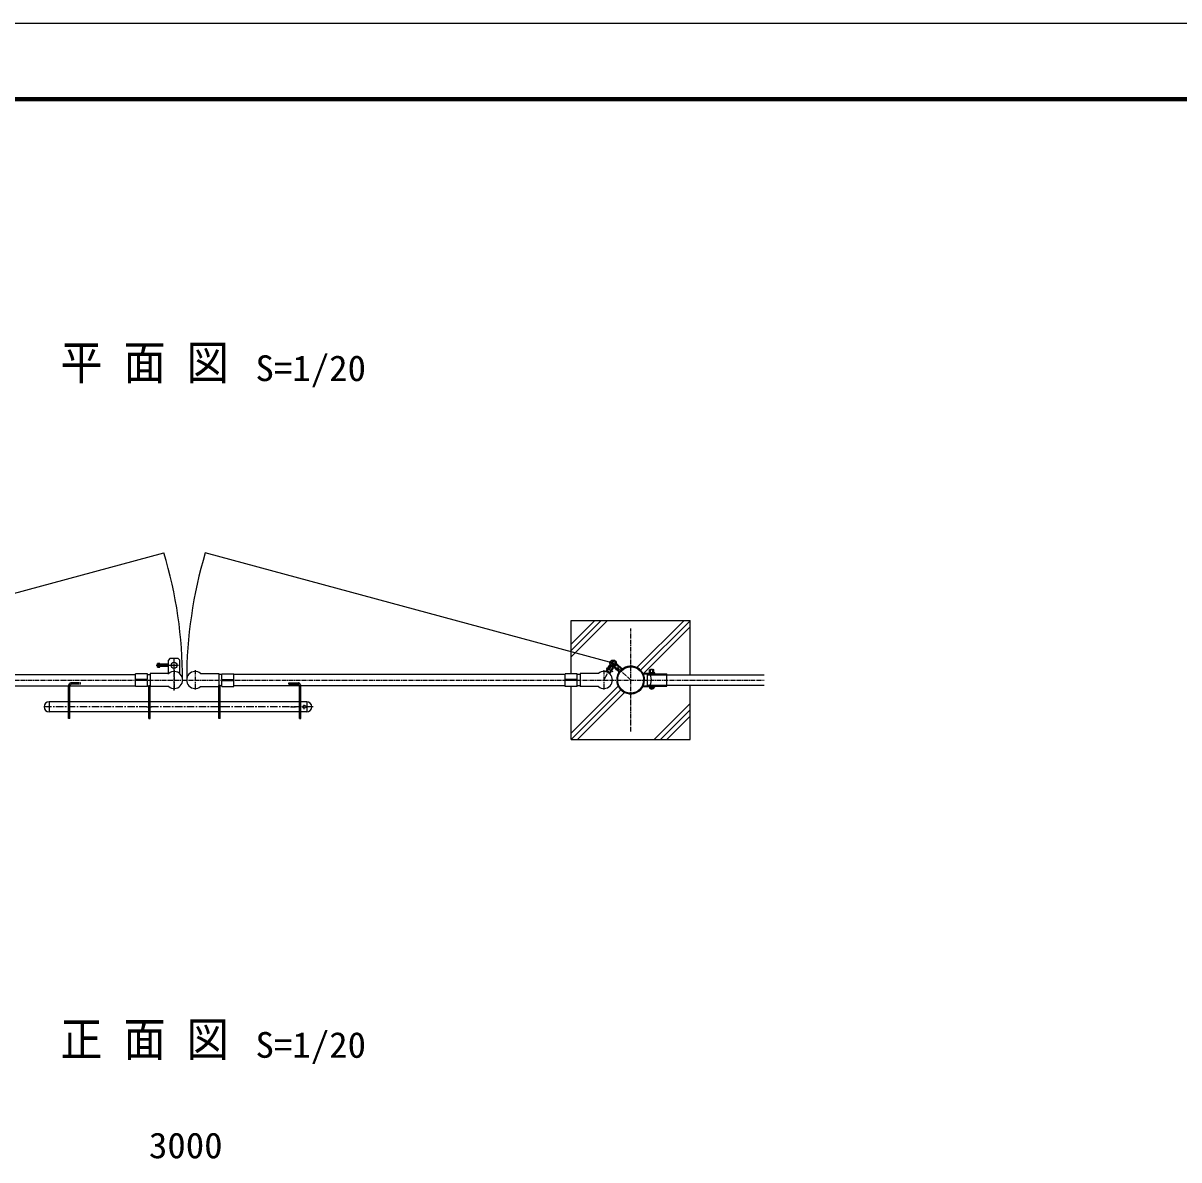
# Model space of a CAD drawing. Units: millimetres, scale not verified. Extents: x -5940 to 5940, y -4200 to 4200.
# Drawn here: x -3049 to 837, y 377 to 4200 of the extents above; entities that cross this region are included whole.
import ezdxf
from ezdxf.enums import TextEntityAlignment as Align

# ---------------------------------------------------------------- set-up
doc = ezdxf.new("R2010")
doc.units = ezdxf.units.MM
doc.header["$LTSCALE"] = 20
for name, pattern in [('DASHED', [7.5, 6, -1.5]), ('USER1', [0.375, 0.25, -0.125]), ('USER2', [1.125, 0.75, -0.125, 0.125, -0.125]), ('USER3', [2, 1.25, -0.25, 0.25, -0.25]), ('USER4', [0.1875, 0.125, -0.0625]), ('USER5', [10, 6.25, -1.25, 1.25, -1.25])]:
    doc.linetypes.add(name, pattern=pattern)
for name, color, linetype, lineweight in [('0-0_6文字', 7, 'Continuous', 25), ('0-1_5寸法', 1, 'Continuous', 25), ('0-4_7詳細', 7, 'Continuous', 25), ('0-8_0', 7, 'Continuous', 25), ('0-9_1部材', 7, 'Continuous', 25), ('0-A_中心線', 1, 'USER2', 25), ('0-C_8部品', 7, 'Continuous', 25)]:
    doc.layers.add(name, color=color, linetype=linetype, lineweight=lineweight)
doc.styles.add('ＭＳ ゴシック', font='')
doc.styles.get('ＭＳ ゴシック').set_extended_font_data('MS Gothic')

# ---------------------------------------------------------------- blocks, each defined once
blk = doc.blocks.new('A2_ver14_社名無')
at = {"layer": '0-8_0', "color": 3}
blk.add_lwpolyline([(-11900, 8420), (-20, 8420), (-20, 20), (-11900, 20)], close=True, dxfattribs=at)
at = {"layer": '0-8_0'}
for points in [[(-11500, 8170), (-420, 8170), (-420, 270), (-11500, 270)], [(-11497.5, 8167.5), (-422.5, 8167.5), (-422.5, 272.5), (-11497.5, 272.5)], [(-11495, 8165), (-425, 8165), (-425, 275), (-11495, 275)], [(-11492.5, 8162.5), (-427.5, 8162.5), (-427.5, 277.5), (-11492.5, 277.5)], [(-11490, 8160), (-430, 8160), (-430, 280), (-11490, 280)]]:
    blk.add_lwpolyline(points, close=True, dxfattribs=at)

msp = doc.modelspace()

# ---------------------------------------------------------------- linework, layer by layer
at = {"layer": '0-4_7詳細'}
for p, q in [((-2555.23, 2062.95), (-2560.23, 2057.95)), ((-2527.23, 2062.95), (-2555.23, 2062.95)), ((-2522.23, 2057.95), (-2527.23, 2062.95)), ((-2560.23, 2010.95), (-2560.23, 2057.95)), ((-2522.23, 2010.95), (-2522.23, 2057.95))]:
    msp.add_line(p, q, dxfattribs=at)
at = {"layer": '0-4_7詳細', "color": 1, "linetype": 'USER2'}
for p, q in [((-2541.23, 1956), (-2541.23, 2065.84)), ((-2527.23, 2039.95), (-2555.23, 2039.95))]:
    msp.add_line(p, q, dxfattribs=at)
at = {"layer": '0-4_7詳細', "color": 1, "linetype": 'USER5'}
msp.add_line((-2526.06, 2039.95), (-2601.95, 2039.95), dxfattribs=at)
at = {"layer": '0-4_7詳細', "color": 3}
for p, q in [((-2588.73, 2046.45), (-2596.73, 2046.45)), ((-2596.73, 2033.45), (-2596.73, 2046.45)), ((-2596.73, 2045.09), (-2588.73, 2045.09)), ((-2596.73, 2043.5), (-2588.73, 2043.5)), ((-2596.73, 2041.91), (-2588.73, 2041.91)), ((-2596.73, 2040.32), (-2588.73, 2040.32)), ((-2596.73, 2038.74), (-2588.73, 2038.74)), ((-2596.73, 2037.15), (-2588.73, 2037.15)), ((-2596.73, 2035.56), (-2588.73, 2035.56)), ((-2596.73, 2033.97), (-2588.73, 2033.97)), ((-2588.73, 2033.45), (-2596.73, 2033.45)), ((-2588.73, 2033.45), (-2588.73, 2046.45)), ((-2560.23, 2043.95), (-2588.73, 2043.95)), ((-2560.23, 2035.95), (-2588.73, 2035.95))]:
    msp.add_line(p, q, dxfattribs=at)
at = {"layer": '0-4_7詳細'}
msp.add_circle((-2541.23, 2039.95), 10, dxfattribs=at)
at = {"layer": '0-8_0'}
for p, q in [((-1206.18, 2069.11), (-1084.96, 2190.32)), ((-1206.18, 2090.32), (-1106.18, 2190.32)), ((-1206.18, 2111.53), (-1127.39, 2190.32)), ((-1205.83, 2190.66), (-805.83, 2190.66)), ((-1205.83, 2012.01), (-1205.83, 2190.66)), ((-984.96, 2032.76), (-827.39, 2190.32)), ((-972.72, 2023.78), (-806.18, 2190.32)), ((-805.83, 2008.49), (-805.83, 2190.66)), ((-963.97, 2011.32), (-806.18, 2169.11)), ((-1206.18, 1811.53), (-1047.95, 1969.77)), ((-1206.18, 1790.32), (-1038.97, 1957.53)), ((-1205.83, 1790.66), (-1205.83, 1969.31)), ((-1184.96, 1790.32), (-1026.51, 1948.78)), ((-927.39, 1790.32), (-806.18, 1911.53)), ((-906.18, 1790.32), (-806.18, 1890.32)), ((-884.96, 1790.32), (-806.18, 1869.11))]:
    msp.add_line(p, q, dxfattribs=at)
msp.add_lwpolyline([(-1205.83, 1790.66), (-805.83, 1790.66), (-805.83, 1973.49)], dxfattribs=at)
at = {"layer": '0-9_1部材', "color": 1}
for p, q in [((-3946.44, 2047.04), (-2575.3, 2418.54)), ((-1065.22, 2047.04), (-2436.35, 2418.54))]:
    msp.add_line(p, q, dxfattribs=at)
at = {"layer": '0-9_1部材'}
for p, q in [((-3785.43, 2009.71), (-2671.23, 2009.71)), ((-1226.23, 2009.71), (-2340.43, 2009.71)), ((-884.33, 2008.49), (-557.65, 2008.49)), ((-3785.43, 1971.61), (-2671.23, 1971.61)), ((-1226.23, 1971.61), (-2340.43, 1971.61)), ((-884.33, 1973.49), (-557.65, 1973.49))]:
    msp.add_line(p, q, dxfattribs=at)
for centre in [(-1006.18, 1990.99), (-1005.83, 1990.66)]:
    msp.add_circle(centre, 44.55, dxfattribs=at)
at = {"layer": '0-9_1部材', "color": 1}
for centre, start, end in [((-4005.83, 1990.66), 0, 16.65262), ((-1005.83, 1990.66), 163.34738, 180)]:
    msp.add_arc(centre, 1493.15, start, end, dxfattribs=at)
at = {"layer": '0-A_中心線'}
for p, q in [((-1005.83, 1817.72), (-1005.83, 2163.59)), ((-4450.76, 1990.66), (-557.26, 1990.66))]:
    msp.add_line(p, q, dxfattribs=at)
at = {"layer": '0-C_8部品', "color": 1, "linetype": 'USER2'}
for p, q in [((-2541.23, 2023.88), (-2541.23, 1957.43)), ((-2470.43, 2023.88), (-2470.43, 1957.43)), ((-1005.83, 1990.66), (-1065.22, 2047.04)), ((-1055.8, 2023.85), (-1041.54, 2038.86)), ((-2103.48, 1892.61), (-2103.48, 1908.83)), ((-2632.71, 1900.76), (-2614.52, 1900.76)), ((-2378.94, 1900.76), (-2397.13, 1900.76)), ((-2149.56, 1900.76), (-2131.37, 1900.76))]:
    msp.add_line(p, q, dxfattribs=at)
at = {"layer": '0-C_8部品', "color": 1, "linetype": 'USER3'}
for p, q in [((-1096.76, 1990.66), (-1065.22, 2047.04)), ((-1065.48, 2018.77), (-1088.42, 2031.61)), ((-2073.4, 1900.76), (-2981.14, 1900.76))]:
    msp.add_line(p, q, dxfattribs=at)
at = {"layer": '0-C_8部品', "color": 4, "linetype": 'USER2'}
msp.add_line((-1096.23, 2023.88), (-1096.23, 1957.43), dxfattribs=at)
at = {"layer": '0-C_8部品', "color": 2}
for p, q in [((-1090.12, 2019.54), (-1078.71, 2039.92)), ((-1088.11, 2018.41), (-1076.7, 2038.8)), ((-1076.7, 2038.8), (-1078.71, 2039.92)), ((-1077.64, 2012.55), (-1066.23, 2032.94)), ((-1075.63, 2011.43), (-1064.22, 2031.82)), ((-1064.22, 2031.82), (-1066.23, 2032.94)), ((-1063.12, 2034.29), (-1061.53, 2035.96)), ((-1046.43, 2018.45), (-1063.12, 2034.29)), ((-1044.85, 2020.12), (-1061.53, 2035.96)), ((-1053.96, 2043.94), (-1052.38, 2045.61)), ((-1037.27, 2028.1), (-1053.96, 2043.94)), ((-1035.69, 2029.77), (-1052.38, 2045.61)), ((-1050.43, 2022.24), (-1048.84, 2023.91)), ((-1041.27, 2031.89), (-1039.68, 2033.56))]:
    msp.add_line(p, q, dxfattribs=at)
at = {"layer": '0-C_8部品', "color": 3}
for p, q in [((-1074.42, 2039.81), (-1086.62, 2018)), ((-1066.56, 2035.42), (-1078.77, 2013.6)), ((-1074.42, 2039.81), (-1066.56, 2035.42)), ((-1060.48, 2036.34), (-1054.29, 2042.87)), ((-1042.35, 2019.13), (-1060.48, 2036.34)), ((-1036.16, 2025.66), (-1054.29, 2042.87)), ((-1042.35, 2019.13), (-1036.16, 2025.66)), ((-1086.62, 2018), (-1078.77, 2013.6))]:
    msp.add_line(p, q, dxfattribs=at)
at = {"layer": '0-C_8部品'}
for p, q in [((-942.6, 2014.99), (-942.6, 2025.44)), ((-940.78, 2025.98), (-929.87, 2025.98)), ((-938.96, 2014.99), (-938.96, 2025.44)), ((-932.69, 2026.01), (-937.97, 2026.01)), ((-931.69, 2014.99), (-931.69, 2025.44)), ((-928.05, 2014.99), (-928.05, 2025.44)), ((-2631.23, 2012.01), (-2671.23, 2012.01)), ((-2671.23, 1992.41), (-2671.23, 2012.01)), ((-2631.23, 1992.41), (-2671.23, 1992.41)), ((-2671.23, 1969.31), (-2671.23, 1988.91)), ((-2631.23, 1988.91), (-2671.23, 1988.91)), ((-2631.23, 1992.41), (-2631.23, 2012.01)), ((-2631.23, 2009.71), (-2621.23, 2009.71)), ((-2631.23, 1969.31), (-2631.23, 1988.91)), ((-2621.23, 2012.66), (-2621.23, 1968.66)), ((-2559.42, 2012.66), (-2621.23, 2012.66)), ((-2452.23, 2012.66), (-2390.43, 2012.66)), ((-2390.43, 2012.66), (-2390.43, 1968.66)), ((-2380.43, 2009.71), (-2390.43, 2009.71)), ((-2380.43, 2012.01), (-2340.43, 2012.01)), ((-2380.43, 1992.41), (-2380.43, 2012.01)), ((-2380.43, 1969.31), (-2380.43, 1988.91)), ((-2380.43, 1988.91), (-2340.43, 1988.91)), ((-2340.43, 1969.31), (-2340.43, 1988.91)), ((-1186.23, 2012.01), (-1226.23, 2012.01)), ((-1226.23, 1992.41), (-1226.23, 2012.01)), ((-1186.23, 1992.41), (-1226.23, 1992.41)), ((-1226.23, 1969.31), (-1226.23, 1988.91)), ((-1186.23, 1988.91), (-1226.23, 1988.91)), ((-1186.23, 1992.41), (-1186.23, 2012.01)), ((-1176.23, 2009.71), (-1186.23, 2009.71)), ((-1186.23, 1969.31), (-1186.23, 1988.91)), ((-1176.23, 2012.66), (-1176.23, 1968.66)), ((-1114.42, 2012.66), (-1176.23, 2012.66)), ((-966.42, 2011.09), (-927.33, 2011.09)), ((-965.28, 2011.09), (-941.75, 2011.09)), ((-963.86, 2013.39), (-927.33, 2013.39)), ((-962.38, 2013.39), (-943.19, 2013.39)), ((-949.58, 1973.49), (-949.58, 2008.49)), ((-949.58, 2008.49), (-940.36, 2008.49)), ((-949.58, 2008.49), (-940.36, 2008.49)), ((-944.33, 2014.99), (-926.33, 2014.99)), ((-928.05, 2014.99), (-942.6, 2014.99)), ((-940.33, 2011.09), (-940.33, 2013.39)), ((-939.27, 2011.09), (-939.27, 2008.49)), ((-931.39, 2011.09), (-931.39, 2008.49)), ((-927.33, 2013.39), (-927.33, 2011.09)), ((-924.33, 2011.49), (-924.33, 2012.99)), ((-924.33, 2011.49), (-884.33, 2011.49)), ((-884.33, 1970.49), (-884.33, 2011.49)), ((-2896.23, 1860.76), (-2896.23, 1971.76)), ((-2891.73, 1860.76), (-2891.73, 1971.76)), ((-2631.23, 1969.31), (-2671.23, 1969.31)), ((-2631.23, 1971.61), (-2621.23, 1971.61)), ((-2625.73, 1971.76), (-2621.23, 1971.76)), ((-2625.73, 1860.76), (-2625.73, 1971.76)), ((-2621.23, 1860.76), (-2621.23, 1971.76)), ((-2559.42, 1968.66), (-2621.23, 1968.66)), ((-2452.23, 1968.66), (-2390.43, 1968.66)), ((-2385.93, 1971.76), (-2390.43, 1971.76)), ((-2390.43, 1860.76), (-2390.43, 1971.76)), ((-2380.43, 1971.61), (-2390.43, 1971.61)), ((-2385.93, 1860.76), (-2385.93, 1971.76)), ((-2380.43, 1969.31), (-2340.43, 1969.31)), ((-2119.93, 1971.76), (-2115.43, 1971.76)), ((-2119.93, 1860.76), (-2119.93, 1971.76)), ((-2115.43, 1860.76), (-2115.43, 1971.76)), ((-1186.23, 1969.31), (-1226.23, 1969.31)), ((-1176.23, 1971.61), (-1186.23, 1971.61)), ((-1114.42, 1968.66), (-1176.23, 1968.66)), ((-966.42, 1970.89), (-927.33, 1970.89)), ((-965.28, 1970.89), (-941.75, 1970.89)), ((-963.86, 1968.59), (-927.33, 1968.59)), ((-962.38, 1968.59), (-943.19, 1968.59)), ((-949.58, 1973.49), (-940.36, 1973.49)), ((-949.58, 1973.49), (-940.36, 1973.49)), ((-944.33, 1966.99), (-926.33, 1966.99)), ((-928.05, 1966.99), (-942.6, 1966.99)), ((-942.6, 1966.99), (-942.6, 1962.78)), ((-941.08, 1966.99), (-942.6, 1966.99)), ((-929.87, 1962.24), (-940.78, 1962.24)), ((-940.33, 1970.89), (-940.33, 1968.59)), ((-938.96, 1966.99), (-938.96, 1962.78)), ((-931.69, 1966.99), (-931.69, 1962.78)), ((-929.58, 1966.99), (-928.05, 1966.99)), ((-928.05, 1966.99), (-928.05, 1962.78)), ((-927.33, 1970.89), (-927.33, 1968.59)), ((-924.33, 1968.99), (-924.33, 1970.49)), ((-924.33, 1970.49), (-884.33, 1970.49)), ((-2961.48, 1917.76), (-2961.48, 1883.76)), ((-2961.48, 1917.76), (-2961.48, 1883.76)), ((-2896.23, 1917.76), (-2961.48, 1917.76)), ((-2625.73, 1917.76), (-2891.73, 1917.76)), ((-2390.43, 1917.76), (-2621.23, 1917.76)), ((-2119.93, 1917.76), (-2385.93, 1917.76)), ((-2095.48, 1917.76), (-2115.43, 1917.76)), ((-2095.48, 1917.76), (-2095.48, 1883.76)), ((-2896.23, 1883.76), (-2961.48, 1883.76)), ((-2625.73, 1883.76), (-2891.73, 1883.76)), ((-2390.43, 1883.76), (-2621.23, 1883.76)), ((-2119.93, 1883.76), (-2385.93, 1883.76)), ((-2095.48, 1883.76), (-2115.43, 1883.76)), ((-2891.73, 1860.76), (-2896.23, 1860.76)), ((-2625.73, 1860.76), (-2621.23, 1860.76)), ((-2385.93, 1860.76), (-2390.43, 1860.76)), ((-2119.93, 1860.76), (-2115.43, 1860.76))]:
    msp.add_line(p, q, dxfattribs=at)
at = {"layer": '0-C_8部品', "linetype": 'USER1'}
for p, q in [((-943.19, 2013.39), (-927.9, 2013.39)), ((-941.75, 2011.09), (-927.33, 2011.09)), ((-943.19, 1968.59), (-927.9, 1968.59)), ((-941.75, 1970.89), (-927.33, 1970.89))]:
    msp.add_line(p, q, dxfattribs=at)
at = {"layer": '0-C_8部品', "linetype": 'DASHED'}
for p, q in [((-940.36, 2008.49), (-884.33, 2008.49)), ((-923.93, 2009.89), (-884.33, 2009.89)), ((-940.36, 1973.49), (-884.33, 1973.49)), ((-923.93, 1972.09), (-884.33, 1972.09))]:
    msp.add_line(p, q, dxfattribs=at)
at = {"layer": '0-C_8部品', "color": 1, "linetype": 'USER4'}
for p, q in [((-2891.73, 1971.76), (-2896.23, 1971.76)), ((-2856.23, 1980.76), (-2887.23, 1980.76)), ((-2856.23, 1976.26), (-2887.23, 1976.26)), ((-2856.23, 1976.26), (-2856.23, 1980.76)), ((-2155.43, 1976.26), (-2155.43, 1980.76)), ((-2155.43, 1980.76), (-2124.43, 1980.76)), ((-2155.43, 1976.26), (-2124.43, 1976.26))]:
    msp.add_line(p, q, dxfattribs=at)
at = {"layer": '0-C_8部品'}
msp.add_lwpolyline([(-2380.43, 1992.41), (-2340.43, 1992.41), (-2340.43, 2012.01)], dxfattribs=at)
at = {"layer": '0-C_8部品', "color": 3}
for radius in [10.8, 6.3]:
    msp.add_circle((-1065.22, 2047.04), radius, dxfattribs=at)
at = {"layer": '0-C_8部品'}
msp.add_circle((-2103.48, 1900.76), 5, dxfattribs=at)
at = {"layer": '0-C_8部品', "color": 3}
for centre, start, end in [((-1071.38, 2041.07), 153.47715, 212.50711), ((-1067.08, 2038.66), 269.0391, 328.06906), ((-1060.95, 2039.59), 229.18971, 288.21967), ((-1057.55, 2043.17), 344.75166, 43.78162)]:
    msp.add_arc(centre, 4.29, start, end, dxfattribs=at)
at = {"layer": '0-C_8部品', "color": 2}
for centre, radius, start, end in [((-1006.18, 1990.99), 46.85, 148.34405, 124.62728), ((-1006.18, 1990.99), 44.55, 148.34405, 124.62728), ((-1034.11, 2031.43), 4.6, 226.48566, 304.62728), ((-1034.11, 2031.43), 2.3, 226.48566, 304.62728), ((-1092.12, 2020.66), 4.6, 325.98233, 330.77311), ((-1073.62, 2010.31), 4.6, 150.77311, 153.00383), ((-1073.62, 2010.31), 2.3, 150.77311, 170.3493), ((-1048.02, 2016.78), 2.3, 328.34405, 46.48566), ((-1048.02, 2016.78), 4.6, 328.34405, 46.48566)]:
    msp.add_arc(centre, radius, start, end, dxfattribs=at)
at = {"layer": '0-C_8部品'}
for centre, radius, start, end in [((-940.78, 2022.63), 3.35, 57.13278, 122.86722), ((-935.33, 2013.38), 12.6, 73.22135, 106.77865), ((-929.87, 2022.63), 3.35, 57.13278, 122.86722), ((-2541.23, 1990.66), 28.55, 230.40582, 129.59418), ((-2470.43, 1990.66), 28.55, 50.40582, 309.59418), ((-1096.23, 1990.66), 28.55, 230.40582, 129.59418), ((-1092.12, 2020.66), 2.3, 301.85254, 330.77311), ((-963.86, 2015.39), 2, 209.96615, 270), ((-976.33, 1990.99), 40, 323.1301, 36.8699), ((-926.33, 2012.99), 2, 0, 90), ((-963.86, 1966.59), 2, 90, 150.03385), ((-940.78, 1965.59), 3.35, 237.13278, 302.86722), ((-935.33, 1968.56), 8.34, 229.17302, 310.82698), ((-935.33, 1974.84), 12.6, 253.22135, 286.77865), ((-929.87, 1965.59), 3.35, 237.13278, 302.86722), ((-926.33, 1968.99), 2, 270, 0), ((-926.33, 1968.99), 2, 270, 0), ((-2961.48, 1900.76), 17, 90, 270), ((-2095.48, 1900.76), 17, 270, 90)]:
    msp.add_arc(centre, radius, start, end, dxfattribs=at)
at = {"layer": '0-C_8部品', "linetype": 'USER1'}
for centre, start, end in [((-927.9, 2011.39), 7.18076, 90), ((-927.9, 1970.59), 270, 352.81924)]:
    msp.add_arc(centre, 2, start, end, dxfattribs=at)
at = {"layer": '0-C_8部品', "linetype": 'DASHED'}
for centre, start, end in [((-923.93, 2011.89), 187.18076, 270), ((-923.93, 1970.09), 90, 172.81924)]:
    msp.add_arc(centre, 2, start, end, dxfattribs=at)
at = {"layer": '0-C_8部品', "color": 1, "linetype": 'USER4'}
for centre, radius, start, end in [((-2887.23, 1971.76), 9, 90, 180), ((-2887.23, 1971.76), 4.5, 90, 180), ((-2124.43, 1971.76), 9, 0, 90), ((-2124.43, 1971.76), 4.5, 0, 90)]:
    msp.add_arc(centre, radius, start, end, dxfattribs=at)

# ---------------------------------------------------------------- block references
at = {"layer": '0-C_8部品'}
msp.add_blockref('A2_ver14_社名無', (5960, -4220), dxfattribs=at)

# ---------------------------------------------------------------- texts
at = {"layer": '0-0_6文字', "style": 'ＭＳ ゴシック'}
for s, height, width, p in [('平 面 図', 115.4, 0.9, (-2923.79, 2966.23)), ('S=1/20', 86.66, 1.05, (-2267.48, 2970.03)), ('正 面 図', 115.4, 0.9, (-2923.79, 690.38)), ('S=1/20', 86.66, 1.05, (-2267.48, 694.18))]:
    msp.add_text(s, height=height, dxfattribs=dict(at, width=width)).set_placement(p, align=Align.BOTTOM_LEFT)
at = {"layer": '0-1_5寸法', "color": 7, "style": 'ＭＳ ゴシック', "width": 1.05}
msp.add_text('3000', height=86.66, dxfattribs=at).set_placement((-2625.83, 356.23), align=Align.BOTTOM_LEFT)

doc.saveas('drawing.dxf')
